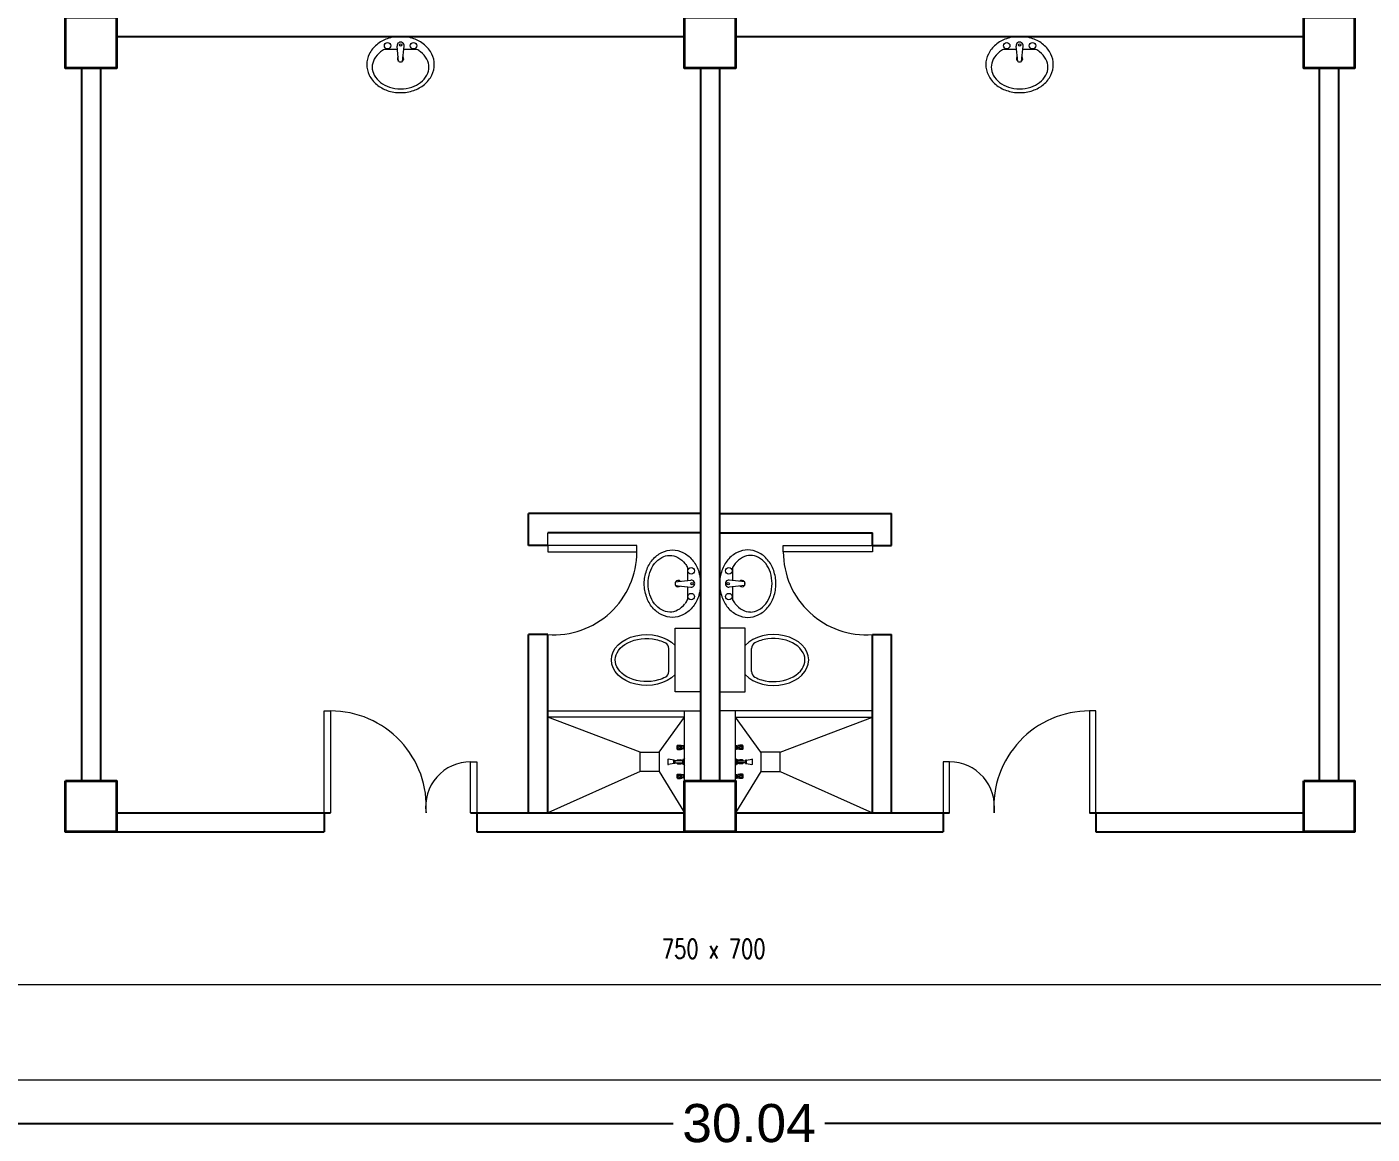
# Model space of a CAD drawing. Header units: millimetres. Extents: x 3 to 421, y 1 to 233.
# Drawn here: x 260.15 to 270.72, y 100.27 to 108.97 of the extents above; entities that cross this region are included whole.
import ezdxf

# ---------------------------------------------------------------- set-up
doc = ezdxf.new("R2010")
doc.units = ezdxf.units.MM
doc.header["$MEASUREMENT"] = 0
doc.layers.add('ahu line', color=150, linetype='Continuous', lineweight=20)
doc.layers.add('diffuser', color=7, linetype='Continuous')
doc.layers.add('ducting label', color=7, linetype='Continuous')
doc.styles.add('Arch-Dim', font='simplex.shx', dxfattribs={"width": 0.75})
doc.styles.get("Standard").update_dxf_attribs({"font": 'arial.ttf'})
doc.dimstyles.new('Copy of dimension', dxfattribs={"dimtxt": 0.3, "dimasz": 0.3, "dimexe": 0.18, "dimexo": 0.0625, "dimgap": 0.09, "dimtad": 0, "dimzin": 0, "dimdsep": 46, "dimtxsty": 'Standard', "dimblk": 'OBLIQUE', "dimcen": 0.09, "dimclrd": 256, "dimclre": 256, "dimclrt": 256, "dimadec": 0, "dimazin": 0, "dimtfac": 1, "dimtofl": 0, "dimtmove": 0, "dimatfit": 3, "dimldrblk": 'OBLIQUE', "dimfxl": 1, "dimtolj": 1, "dimtzin": 0, "dimarcsym": 0})

# ---------------------------------------------------------------- blocks, each defined once
blk = doc.blocks.new('_Oblique')
at = {"color": 0, "linetype": 'ByBlock', "lineweight": -2}
blk.add_line((-0.5, -0.5), (0.5, 0.5), dxfattribs=at)
blk = doc.blocks.new('*D41')
at = {"layer": 'Defpoints', "color": 0, "transparency": 16777216}
for p in [(280.841, 101.597), (250.804, 100.697), (280.841, 100.358)]:
    blk.add_point(p, dxfattribs=at)
at = {"layer": 'diffuser', "lineweight": -2, "transparency": 16777216}
for p, q in [((280.841, 101.534), (280.841, 100.178)), ((250.804, 100.634), (250.804, 100.178)), ((250.804, 100.358), (265.227, 100.358)), ((280.841, 100.358), (266.418, 100.358))]:
    blk.add_line(p, q, dxfattribs=at)
at = {"layer": 'diffuser', "lineweight": -2, "transparency": 16777216, "xscale": 0.3, "yscale": 0.3, "zscale": 0.3, "rotation": 180}
blk.add_blockref('_Oblique', (250.804, 100.358), dxfattribs=at)
at = {"layer": 'diffuser', "lineweight": -2, "transparency": 16777216, "xscale": 0.3, "yscale": 0.3, "zscale": 0.3}
blk.add_blockref('_Oblique', (280.841, 100.358), dxfattribs=at)
at = {"layer": 'diffuser', "transparency": 16777216, "insert": (265.822, 100.358), "char_height": 0.3, "attachment_point": 5}
blk.add_mtext('\\A1;30.04', dxfattribs=at)

msp = doc.modelspace()

# ---------------------------------------------------------------- linework, layer by layer
at = {"color": 8, "lineweight": 25}
for p, q in [((260.854, 108.899), (265.316, 108.899)), ((265.716, 108.899), (270.179, 108.899)), ((260.579, 108.649), (260.579, 103.049)), ((260.729, 108.649), (260.729, 103.049)), ((265.441, 108.649), (265.441, 103.049)), ((265.591, 108.649), (265.591, 103.049)), ((270.304, 103.049), (270.304, 108.649)), ((270.454, 103.049), (270.454, 108.649)), ((265.441, 105.184), (265.441, 103.234)), ((260.854, 102.799), (262.535, 102.799)), ((262.485, 102.799), (262.485, 102.649)), ((263.635, 102.799), (265.316, 102.799)), ((263.685, 102.799), (263.685, 102.649)), ((265.716, 102.799), (267.397, 102.799)), ((267.347, 102.799), (267.347, 102.649)), ((268.497, 102.799), (270.179, 102.799)), ((268.547, 102.799), (268.547, 102.649)), ((260.854, 102.649), (262.485, 102.649)), ((263.685, 102.649), (267.347, 102.649)), ((268.547, 102.649), (270.179, 102.649))]:
    msp.add_line(p, q, dxfattribs=at)
at = {"color": 8, "lineweight": 9}
for p, q in [((263.07, 108.701), (263.057, 108.823)), ((263.099, 108.701), (263.113, 108.823)), ((267.933, 108.701), (267.92, 108.823)), ((267.962, 108.701), (267.975, 108.823)), ((265.243, 104.613), (265.365, 104.627)), ((265.789, 104.613), (265.667, 104.627)), ((265.243, 104.584), (265.365, 104.571)), ((265.339, 104.574), (265.339, 104.472)), ((265.789, 104.584), (265.667, 104.571)), ((265.693, 104.574), (265.693, 104.472)), ((265.241, 104.249), (265.441, 104.249)), ((265.241, 103.749), (265.241, 104.249)), ((265.441, 104.249), (265.441, 103.749)), ((265.791, 104.249), (265.591, 104.249)), ((265.591, 104.249), (265.591, 103.749)), ((265.791, 103.749), (265.791, 104.249)), ((265.191, 103.908), (265.191, 104.089)), ((265.841, 103.908), (265.841, 104.089)), ((265.441, 103.749), (265.241, 103.749)), ((265.591, 103.749), (265.791, 103.749)), ((265.316, 102.799), (265.316, 103.599)), ((265.716, 102.799), (265.716, 103.599)), ((265.257, 103.325), (265.259, 103.325)), ((265.257, 103.299), (265.257, 103.325)), ((265.257, 103.299), (265.259, 103.299)), ((265.259, 103.325), (265.261, 103.329)), ((265.259, 103.299), (265.259, 103.325)), ((265.259, 103.299), (265.261, 103.296)), ((265.261, 103.329), (265.283, 103.329)), ((265.261, 103.296), (265.261, 103.329)), ((265.261, 103.296), (265.283, 103.296)), ((265.27, 103.325), (265.282, 103.325)), ((265.27, 103.318), (265.282, 103.318)), ((265.27, 103.306), (265.282, 103.306)), ((265.27, 103.299), (265.282, 103.299)), ((265.283, 103.329), (265.287, 103.327)), ((265.283, 103.326), (265.283, 103.318)), ((265.283, 103.299), (265.283, 103.306)), ((265.283, 103.296), (265.287, 103.298)), ((265.289, 103.326), (265.295, 103.326)), ((265.289, 103.298), (265.295, 103.298)), ((265.295, 103.298), (265.295, 103.326)), ((265.295, 103.326), (265.297, 103.326)), ((265.295, 103.298), (265.297, 103.299)), ((265.297, 103.299), (265.297, 103.326)), ((265.309, 103.324), (265.297, 103.324)), ((265.309, 103.301), (265.297, 103.301)), ((265.315, 103.329), (265.309, 103.326)), ((265.309, 103.299), (265.309, 103.326)), ((265.315, 103.295), (265.309, 103.299)), ((265.315, 103.329), (265.316, 103.329)), ((265.315, 103.295), (265.315, 103.329)), ((265.315, 103.295), (265.316, 103.295)), ((265.316, 103.295), (265.316, 103.329)), ((265.717, 103.329), (265.716, 103.329)), ((265.716, 103.295), (265.716, 103.329)), ((265.717, 103.295), (265.716, 103.295)), ((265.717, 103.329), (265.724, 103.326)), ((265.717, 103.295), (265.717, 103.329)), ((265.717, 103.295), (265.724, 103.299)), ((265.724, 103.299), (265.724, 103.326)), ((265.724, 103.324), (265.735, 103.324)), ((265.724, 103.301), (265.735, 103.301)), ((265.735, 103.299), (265.735, 103.326)), ((265.738, 103.326), (265.735, 103.326)), ((265.738, 103.298), (265.735, 103.299)), ((265.744, 103.326), (265.738, 103.326)), ((265.738, 103.298), (265.738, 103.326)), ((265.744, 103.298), (265.738, 103.298)), ((265.749, 103.329), (265.745, 103.327)), ((265.749, 103.296), (265.745, 103.298)), ((265.771, 103.329), (265.749, 103.329)), ((265.749, 103.326), (265.749, 103.318)), ((265.749, 103.299), (265.749, 103.306)), ((265.771, 103.296), (265.749, 103.296)), ((265.763, 103.325), (265.751, 103.325)), ((265.763, 103.318), (265.751, 103.318)), ((265.763, 103.306), (265.751, 103.306)), ((265.763, 103.299), (265.751, 103.299)), ((265.773, 103.325), (265.771, 103.329)), ((265.771, 103.296), (265.771, 103.329)), ((265.773, 103.299), (265.771, 103.296)), ((265.775, 103.325), (265.773, 103.325)), ((265.773, 103.299), (265.773, 103.325)), ((265.775, 103.299), (265.773, 103.299)), ((265.775, 103.299), (265.775, 103.325)), ((265.184, 103.218), (265.184, 103.179)), ((265.231, 103.211), (265.189, 103.22)), ((265.231, 103.186), (265.189, 103.178)), ((265.231, 103.186), (265.231, 103.211)), ((265.231, 103.211), (265.238, 103.211)), ((265.231, 103.186), (265.231, 103.211)), ((265.238, 103.186), (265.231, 103.186)), ((265.238, 103.211), (265.238, 103.186)), ((265.301, 103.206), (265.238, 103.206)), ((265.238, 103.191), (265.301, 103.191)), ((265.257, 103.206), (265.257, 103.212)), ((265.257, 103.212), (265.259, 103.212)), ((265.257, 103.186), (265.257, 103.191)), ((265.257, 103.186), (265.259, 103.186)), ((265.259, 103.212), (265.261, 103.215)), ((265.259, 103.206), (265.259, 103.212)), ((265.259, 103.186), (265.259, 103.191)), ((265.259, 103.186), (265.261, 103.182)), ((265.261, 103.206), (265.261, 103.215)), ((265.261, 103.215), (265.283, 103.215)), ((265.261, 103.182), (265.261, 103.191)), ((265.261, 103.182), (265.283, 103.182)), ((265.27, 103.212), (265.282, 103.212)), ((265.27, 103.186), (265.282, 103.186)), ((265.283, 103.215), (265.287, 103.213)), ((265.283, 103.212), (265.283, 103.206)), ((265.283, 103.186), (265.283, 103.191)), ((265.283, 103.182), (265.287, 103.184)), ((265.289, 103.213), (265.295, 103.213)), ((265.289, 103.185), (265.295, 103.185)), ((265.295, 103.206), (265.295, 103.213)), ((265.295, 103.213), (265.297, 103.212)), ((265.295, 103.185), (265.295, 103.191)), ((265.295, 103.185), (265.297, 103.185)), ((265.297, 103.206), (265.297, 103.212)), ((265.301, 103.21), (265.297, 103.21)), ((265.297, 103.185), (265.297, 103.191)), ((265.301, 103.187), (265.297, 103.187)), ((265.301, 103.216), (265.301, 103.181)), ((265.31, 103.216), (265.301, 103.216)), ((265.301, 103.191), (265.301, 103.206)), ((265.301, 103.181), (265.31, 103.181)), ((265.316, 103.228), (265.31, 103.216)), ((265.31, 103.216), (265.31, 103.181)), ((265.31, 103.181), (265.31, 103.216)), ((265.31, 103.181), (265.316, 103.17)), ((265.316, 103.17), (265.316, 103.228)), ((265.716, 103.228), (265.722, 103.216)), ((265.716, 103.17), (265.716, 103.228)), ((265.722, 103.181), (265.716, 103.17)), ((265.722, 103.216), (265.722, 103.181)), ((265.722, 103.181), (265.722, 103.216)), ((265.722, 103.216), (265.732, 103.216)), ((265.732, 103.181), (265.722, 103.181)), ((265.732, 103.216), (265.732, 103.181)), ((265.732, 103.21), (265.735, 103.21)), ((265.732, 103.206), (265.794, 103.206)), ((265.732, 103.191), (265.732, 103.206)), ((265.794, 103.191), (265.732, 103.191)), ((265.732, 103.187), (265.735, 103.187)), ((265.735, 103.185), (265.735, 103.191)), ((265.738, 103.185), (265.735, 103.185)), ((265.738, 103.213), (265.735, 103.212)), ((265.735, 103.206), (265.735, 103.212)), ((265.738, 103.206), (265.738, 103.213)), ((265.744, 103.213), (265.738, 103.213)), ((265.738, 103.185), (265.738, 103.191)), ((265.744, 103.185), (265.738, 103.185)), ((265.749, 103.215), (265.745, 103.213)), ((265.749, 103.182), (265.745, 103.184)), ((265.771, 103.215), (265.749, 103.215)), ((265.749, 103.212), (265.749, 103.206)), ((265.749, 103.186), (265.749, 103.191)), ((265.771, 103.182), (265.749, 103.182)), ((265.763, 103.212), (265.751, 103.212)), ((265.763, 103.186), (265.751, 103.186)), ((265.771, 103.206), (265.771, 103.215)), ((265.773, 103.212), (265.771, 103.215)), ((265.771, 103.182), (265.771, 103.191)), ((265.773, 103.186), (265.771, 103.182)), ((265.773, 103.206), (265.773, 103.212)), ((265.775, 103.212), (265.773, 103.212)), ((265.773, 103.186), (265.773, 103.191)), ((265.775, 103.186), (265.773, 103.186)), ((265.775, 103.206), (265.775, 103.212)), ((265.775, 103.186), (265.775, 103.191)), ((265.802, 103.211), (265.794, 103.211)), ((265.794, 103.211), (265.794, 103.186)), ((265.794, 103.186), (265.802, 103.186)), ((265.802, 103.211), (265.843, 103.22)), ((265.802, 103.186), (265.802, 103.211)), ((265.802, 103.186), (265.802, 103.211)), ((265.802, 103.186), (265.843, 103.178)), ((265.848, 103.218), (265.848, 103.179)), ((265.257, 103.072), (265.257, 103.098)), ((265.257, 103.098), (265.259, 103.098)), ((265.257, 103.072), (265.259, 103.072)), ((265.259, 103.098), (265.261, 103.102)), ((265.259, 103.072), (265.259, 103.098)), ((265.259, 103.072), (265.261, 103.068)), ((265.261, 103.068), (265.261, 103.102)), ((265.261, 103.102), (265.283, 103.102)), ((265.261, 103.068), (265.283, 103.068)), ((265.27, 103.098), (265.282, 103.098)), ((265.27, 103.091), (265.282, 103.091)), ((265.27, 103.079), (265.282, 103.079)), ((265.27, 103.072), (265.282, 103.072)), ((265.283, 103.102), (265.287, 103.1)), ((265.283, 103.098), (265.283, 103.091)), ((265.283, 103.072), (265.283, 103.079)), ((265.283, 103.068), (265.287, 103.071)), ((265.289, 103.099), (265.295, 103.099)), ((265.289, 103.071), (265.295, 103.071)), ((265.295, 103.099), (265.297, 103.098)), ((265.295, 103.071), (265.295, 103.099)), ((265.295, 103.071), (265.297, 103.072)), ((265.297, 103.072), (265.297, 103.098)), ((265.309, 103.096), (265.297, 103.096)), ((265.309, 103.074), (265.297, 103.074)), ((265.315, 103.102), (265.309, 103.099)), ((265.309, 103.071), (265.309, 103.099)), ((265.315, 103.068), (265.309, 103.071)), ((265.315, 103.068), (265.315, 103.102)), ((265.315, 103.102), (265.316, 103.102)), ((265.315, 103.068), (265.316, 103.068)), ((265.316, 103.068), (265.316, 103.102)), ((265.716, 103.068), (265.716, 103.102)), ((265.717, 103.102), (265.716, 103.102)), ((265.717, 103.068), (265.716, 103.068)), ((265.717, 103.068), (265.717, 103.102)), ((265.717, 103.102), (265.724, 103.099)), ((265.717, 103.068), (265.724, 103.071)), ((265.724, 103.071), (265.724, 103.099)), ((265.724, 103.096), (265.735, 103.096)), ((265.724, 103.074), (265.735, 103.074)), ((265.738, 103.099), (265.735, 103.098)), ((265.735, 103.072), (265.735, 103.098)), ((265.738, 103.071), (265.735, 103.072)), ((265.738, 103.071), (265.738, 103.099)), ((265.744, 103.099), (265.738, 103.099)), ((265.744, 103.071), (265.738, 103.071)), ((265.749, 103.102), (265.745, 103.1)), ((265.749, 103.068), (265.745, 103.071)), ((265.771, 103.068), (265.749, 103.068)), ((265.771, 103.102), (265.749, 103.102)), ((265.749, 103.098), (265.749, 103.091)), ((265.749, 103.072), (265.749, 103.079)), ((265.763, 103.098), (265.751, 103.098)), ((265.763, 103.091), (265.751, 103.091)), ((265.763, 103.079), (265.751, 103.079)), ((265.763, 103.072), (265.751, 103.072)), ((265.771, 103.068), (265.771, 103.102)), ((265.773, 103.098), (265.771, 103.102)), ((265.773, 103.072), (265.771, 103.068)), ((265.773, 103.072), (265.773, 103.098)), ((265.775, 103.098), (265.773, 103.098)), ((265.775, 103.072), (265.773, 103.072)), ((265.775, 103.072), (265.775, 103.098))]:
    msp.add_line(p, q, dxfattribs=at)
at = {"color": 8, "lineweight": 25, "ltscale": 0.3}
for p, q in [((264.091, 104.899), (264.091, 105.149)), ((265.441, 105.149), (264.091, 105.149)), ((265.591, 105.149), (266.941, 105.149)), ((266.941, 104.899), (266.941, 105.149)), ((265.441, 104.999), (264.241, 104.999)), ((265.591, 104.999), (266.791, 104.999)), ((266.791, 104.899), (266.791, 104.999)), ((264.241, 104.899), (264.091, 104.899)), ((266.791, 104.899), (266.941, 104.899)), ((264.091, 102.799), (264.091, 104.199)), ((264.241, 104.199), (264.091, 104.199)), ((264.241, 102.799), (264.241, 104.199)), ((266.791, 102.799), (266.791, 104.199)), ((266.791, 104.199), (266.941, 104.199)), ((266.941, 102.799), (266.941, 104.199))]:
    msp.add_line(p, q, dxfattribs=at)
at = {"color": 8, "lineweight": 13, "ltscale": 0.3}
msp.add_line((264.241, 104.899), (264.241, 104.999), dxfattribs=at)
at = {"color": 8, "lineweight": 9, "ltscale": 0.3}
for p, q in [((264.966, 103.274), (264.241, 103.549)), ((265.116, 103.274), (265.316, 103.549)), ((265.916, 103.274), (265.716, 103.549)), ((266.066, 103.274), (266.791, 103.549)), ((264.966, 103.124), (264.241, 102.799)), ((265.116, 103.124), (265.316, 102.799)), ((265.916, 103.124), (265.716, 102.799)), ((266.066, 103.124), (266.791, 102.799))]:
    msp.add_line(p, q, dxfattribs=at)
at = {"color": 8, "lineweight": 35}
for points in [[(260.454, 109.049), (260.854, 109.049), (260.854, 108.649), (260.454, 108.649)], [(265.316, 109.049), (265.716, 109.049), (265.716, 108.649), (265.316, 108.649)], [(270.179, 109.049), (270.579, 109.049), (270.579, 108.649), (270.179, 108.649)], [(260.454, 103.049), (260.854, 103.049), (260.854, 102.649), (260.454, 102.649)], [(265.316, 103.049), (265.716, 103.049), (265.716, 102.649), (265.316, 102.649)], [(270.179, 103.049), (270.579, 103.049), (270.579, 102.649), (270.179, 102.649)]]:
    msp.add_lwpolyline(points, close=True, dxfattribs=at)
at = {"color": 8, "lineweight": 9}
for points in [[(262.82, 108.678, 0.11576), (262.839, 108.595, 0.104047), (262.898, 108.521, 0.090875), (262.981, 108.474, 0.083344), (263.085, 108.457, 0.083344), (263.188, 108.474, 0.090875), (263.272, 108.521, 0.104047), (263.331, 108.595, 0.11576), (263.35, 108.678, 0.11576), (263.331, 108.76, 0.104047), (263.272, 108.834, 0.090875), (263.188, 108.881, 0.083344), (263.085, 108.899, 0.083344), (262.981, 108.881, 0.090875), (262.898, 108.834, 0.104047), (262.839, 108.76, 0.11576)], [(267.682, 108.678, 0.11576), (267.702, 108.595, 0.104047), (267.76, 108.521, 0.090875), (267.844, 108.474, 0.083344), (267.947, 108.457, 0.083344), (268.051, 108.474, 0.090875), (268.135, 108.521, 0.104047), (268.193, 108.595, 0.11576), (268.212, 108.678, 0.11576), (268.193, 108.76, 0.104047), (268.135, 108.834, 0.090875), (268.051, 108.881, 0.083344), (267.947, 108.899, 0.083344), (267.844, 108.881, 0.090875), (267.76, 108.834, 0.104047), (267.702, 108.76, 0.11576)], [(265.22, 104.334, -0.11576), (265.138, 104.353, -0.104047), (265.064, 104.411, -0.090875), (265.017, 104.495, -0.083344), (264.999, 104.599, -0.083344), (265.017, 104.702, -0.090875), (265.064, 104.786, -0.104047), (265.138, 104.844, -0.11576), (265.22, 104.864, -0.11576), (265.303, 104.844, -0.104047), (265.376, 104.786, -0.090875), (265.424, 104.702, -0.083344), (265.441, 104.599, -0.083344), (265.424, 104.495, -0.090875), (265.376, 104.411, -0.104047), (265.303, 104.353, -0.11576)], [(265.812, 104.334, 0.11576), (265.895, 104.353, 0.104047), (265.968, 104.411, 0.090875), (266.016, 104.495, 0.083344), (266.033, 104.599, 0.083344), (266.016, 104.702, 0.090875), (265.968, 104.786, 0.104047), (265.895, 104.844, 0.11576), (265.812, 104.864, 0.11576), (265.73, 104.844, 0.104047), (265.656, 104.786, 0.090875), (265.609, 104.702, 0.083344), (265.591, 104.599, 0.083344), (265.609, 104.495, 0.090875), (265.656, 104.411, 0.104047), (265.73, 104.353, 0.11576)]]:
    msp.add_lwpolyline(points, format="xyb", close=True, dxfattribs=at)
for points in [[(262.862, 108.657, 0.124838), (262.878, 108.594, 0.105788), (262.928, 108.537, 0.086697), (262.997, 108.5, 0.076776), (263.085, 108.487, 0.076776), (263.173, 108.5, 0.086697), (263.242, 108.537, 0.105788), (263.292, 108.594, 0.124838), (263.307, 108.657, 0.124838), (263.292, 108.719, 0.105788), (263.242, 108.777, 0.040067), (263.212, 108.797), (263.109, 108.797, 0.040067)], [(263.061, 108.797), (262.958, 108.797, 0.040067), (262.928, 108.777, 0.105788), (262.878, 108.719, 0.124838), (262.862, 108.657, 0.124838)], [(267.725, 108.657, 0.124838), (267.741, 108.594, 0.105788), (267.79, 108.537, 0.086697), (267.86, 108.5, 0.076776), (267.947, 108.487, 0.076776), (268.035, 108.5, 0.086697), (268.105, 108.537, 0.105788), (268.154, 108.594, 0.124838), (268.17, 108.657, 0.124838), (268.154, 108.719, 0.105788), (268.105, 108.777, 0.040067), (268.074, 108.797), (267.972, 108.797, 0.040067)], [(267.923, 108.797), (267.821, 108.797, 0.040067), (267.79, 108.777, 0.105788), (267.741, 108.719, 0.124838), (267.725, 108.657, 0.124838)], [(265.199, 104.376, -0.124838), (265.137, 104.392, -0.105788), (265.079, 104.441, -0.086697), (265.043, 104.511, -0.076776), (265.029, 104.599, -0.076776), (265.043, 104.686, -0.086697), (265.079, 104.756, -0.105788), (265.137, 104.805, -0.124838), (265.199, 104.821, -0.124838), (265.262, 104.805, -0.105788), (265.319, 104.756, -0.040067), (265.339, 104.725), (265.339, 104.623, -0.040067)], [(265.833, 104.376, 0.124838), (265.896, 104.392, 0.105788), (265.953, 104.441, 0.086697), (265.99, 104.511, 0.076776), (266.003, 104.599, 0.076776), (265.99, 104.686, 0.086697), (265.953, 104.756, 0.105788), (265.896, 104.805, 0.124838), (265.833, 104.821, 0.124838), (265.771, 104.805, 0.105788), (265.713, 104.756, 0.040067), (265.693, 104.725), (265.693, 104.623, 0.040067)]]:
    msp.add_lwpolyline(points, format="xyb", dxfattribs=at)
at = {"color": 8, "lineweight": 13, "ltscale": 0.03}
for points in [[(264.241, 104.899), (264.241, 104.849), (264.941, 104.849), (264.941, 104.899)], [(266.791, 104.899), (266.791, 104.849), (266.091, 104.849), (266.091, 104.899)], [(262.535, 102.799), (262.485, 102.799), (262.485, 103.599), (262.535, 103.599)], [(268.497, 102.799), (268.547, 102.799), (268.547, 103.599), (268.497, 103.599)], [(263.685, 102.799), (263.635, 102.799), (263.635, 103.199), (263.685, 103.199)], [(267.347, 102.799), (267.397, 102.799), (267.397, 103.199), (267.347, 103.199)]]:
    msp.add_lwpolyline(points, close=True, dxfattribs=at)
at = {"color": 8, "lineweight": 9, "ltscale": 0.3}
for points in [[(265.316, 103.549), (264.241, 103.549), (264.241, 103.599), (265.441, 103.599), (265.441, 103.599)], [(265.716, 103.549), (266.791, 103.549), (266.791, 103.599), (265.591, 103.599), (265.591, 103.599)]]:
    msp.add_lwpolyline(points, dxfattribs=at)
at = {"color": 8, "lineweight": 9, "ltscale": 0.03}
for points in [[(265.116, 103.274), (265.116, 103.124), (264.966, 103.124), (264.966, 103.274)], [(265.916, 103.274), (265.916, 103.124), (266.066, 103.124), (266.066, 103.274)]]:
    msp.add_lwpolyline(points, close=True, dxfattribs=at)
at = {"color": 8, "lineweight": 9}
for centre, radius in [((262.983, 108.826), 0.0255), ((263.085, 108.832), 0.0095), ((263.187, 108.826), 0.0255), ((267.846, 108.826), 0.0255), ((267.947, 108.832), 0.0095), ((268.049, 108.826), 0.0255), ((265.368, 104.7), 0.0255), ((265.664, 104.7), 0.0255), ((265.375, 104.599), 0.0095), ((265.658, 104.599), 0.0095), ((265.368, 104.497), 0.0255), ((265.664, 104.497), 0.0255)]:
    msp.add_circle(centre, radius, dxfattribs=at)
for centre, radius, start, end in [((263.085, 108.826), 0.028, 353.7545, 186.2455), ((267.947, 108.826), 0.028, 353.7545, 186.2455), ((263.085, 108.724), 0.025, 138.7978, 233.6932), ((263.085, 108.724), 0.025, 306.3068, 41.2022), ((267.947, 108.724), 0.025, 138.7978, 233.6932), ((267.947, 108.724), 0.025, 306.3068, 41.2022), ((263.085, 108.795), 0.0948, 261.2026, 278.7974), ((263.085, 108.724), 0.025, 251.3793, 288.6207), ((267.947, 108.795), 0.0948, 261.2026, 278.7974), ((267.947, 108.724), 0.025, 251.3793, 288.6207), ((265.266, 104.599), 0.025, 161.3793, 198.6207), ((265.337, 104.599), 0.0948, 171.2026, 188.7974), ((265.266, 104.599), 0.025, 48.7978, 143.6932), ((265.368, 104.599), 0.028, 263.7545, 96.2455), ((265.664, 104.599), 0.028, 83.7545, 276.2455), ((265.766, 104.599), 0.025, 36.3068, 131.2022), ((265.695, 104.599), 0.0948, 351.2026, 8.7974), ((265.766, 104.599), 0.025, 341.3793, 18.6207), ((265.266, 104.599), 0.025, 216.3068, 311.2022), ((265.766, 104.599), 0.025, 228.7978, 323.6932), ((265.175, 104.551), 0.181, 298.4636, 322.6185), ((265.138, 104.58), 0.228, 322.6185, 331.7963), ((265.894, 104.58), 0.228, 208.2037, 217.3815), ((265.857, 104.551), 0.181, 217.3815, 241.5364), ((265.199, 104.508), 0.131, 270, 298.4636), ((265.833, 104.508), 0.131, 241.5364, 270), ((265.141, 104.089), 0.05, 0, 61.9916), ((265.891, 104.089), 0.05, 118.0084, 180), ((265.141, 103.908), 0.05, 298.1501, 0), ((265.891, 103.908), 0.05, 180, 241.8499)]:
    msp.add_arc(centre, radius, start, end, dxfattribs=at)
at = {"color": 8, "lineweight": 13, "ltscale": 0.03}
for centre, radius, start, end in [((264.289, 104.849), 0.652, 265.7578, 0), ((266.743, 104.849), 0.652, 180, 274.2422), ((262.535, 102.847), 0.752, 356.3048, 90), ((268.497, 102.847), 0.752, 90, 183.6952), ((263.635, 102.846), 0.353, 90, 187.6281), ((267.397, 102.846), 0.353, 352.3719, 90)]:
    msp.add_arc(centre, radius, start, end, dxfattribs=at)
at = {"color": 8, "lineweight": 9, "extrusion": (0, 0, -1)}
msp.add_ellipse((265.016, 103.999), major_axis=(0.275, 0), ratio=0.727273, start_param=0.612555, end_param=5.670631, dxfattribs=at)
at = {"color": 8, "lineweight": 9}
for centre, major_axis, ratio, start_param, end_param in [((266.016, 103.999), (-0.275, 0), 0.727273, 0.612555, 5.670631), ((265.744, 103.33), (-0.00268, 0.00268), 1, 2.356082, 2.850023), ((265.748, 103.312), (-0.00268, 0.00268), 1, 0.203142, 1.36743), ((265.744, 103.295), (-0.00268, 0.00268), 1, -1.279452, -0.785511), ((265.756, 103.308), (-0.00887, 0.00887), 1, -0.157871, 0.203142), ((265.756, 103.317), (0.00887, 0.00887), 1, 2.938226, 3.299239), ((265.757, 103.341), (-0.0118, 0.0118), 1, 1.703115, 1.83534), ((265.757, 103.284), (-0.0118, 0.0118), 1, -0.264769, -0.132543), ((265.751, 103.329), (-0.00268, 0.00268), 1, 1.728443, 2.356082), ((265.751, 103.315), (0.00268, 0.00268), 1, 0.785286, 1.412925), ((265.751, 103.31), (0.00268, 0.00268), 1, 3.299239, 3.926878), ((265.751, 103.296), (0.00268, 0.00268), 1, 0.785286, 1.412925), ((265.762, 103.338), (-0.00896, 0.00896), 1, 2.418785, 3.129871), ((265.762, 103.308), (0.00738, 0.00738), 1, 6.21008, 6.994878), ((265.762, 103.317), (0.00738, 0.00738), 1, 4.000472, 4.78527), ((265.762, 103.287), (-0.00896, 0.00896), 1, -1.559299, -0.848214), ((265.767, 103.312), (-0.00268, 0.00268), 1, 3.214474, 4.639283), ((265.188, 103.181), (-0.00268, -0.00268), 1, 6.066732, 7.436794), ((265.744, 103.217), (0.00268, 0.00268), 1, 3.926878, 4.42082), ((265.744, 103.181), (-0.00268, 0.00268), 1, -1.279452, -0.785511), ((265.757, 103.227), (0.0118, 0.0118), 1, 3.273911, 3.406137), ((265.757, 103.17), (0.0118, 0.0118), 1, 1.306028, 1.438253), ((265.751, 103.216), (0.00268, 0.00268), 1, 3.299239, 3.926878), ((265.751, 103.182), (-0.00268, 0.00268), 1, -0.785511, -0.157871), ((265.762, 103.224), (-0.00896, 0.00896), 1, 2.418785, 3.129871), ((265.762, 103.173), (0.00896, 0.00896), 1, 0.011497, 0.722582), ((265.845, 103.216), (0.00268, 0.00268), 1, 6.066508, 7.43657), ((265.744, 103.103), (0.00268, 0.00268), 1, 3.926878, 4.42082), ((265.748, 103.085), (-0.00268, 0.00268), 1, 0.203142, 1.36743), ((265.744, 103.067), (0.00268, 0.00268), 1, 0.291344, 0.785286), ((265.756, 103.08), (0.00887, 0.00887), 1, 1.412925, 1.773938), ((265.756, 103.09), (-0.00887, 0.00887), 1, 1.36743, 1.728443), ((265.757, 103.113), (-0.0118, 0.0118), 1, 1.703115, 1.83534), ((265.757, 103.057), (-0.0118, 0.0118), 1, -0.264769, -0.132543), ((265.751, 103.102), (0.00268, 0.00268), 1, 3.299239, 3.926878), ((265.751, 103.087), (0.00268, 0.00268), 1, 0.785286, 1.412925), ((265.751, 103.083), (0.00268, 0.00268), 1, 3.299239, 3.926878), ((265.751, 103.068), (-0.00268, 0.00268), 1, -0.785511, -0.157871), ((265.762, 103.111), (0.00896, 0.00896), 1, 3.989582, 4.700667), ((265.762, 103.081), (-0.00738, 0.00738), 1, 4.639283, 5.424081), ((265.762, 103.089), (0.00738, 0.00738), 1, 4.000472, 4.78527), ((265.762, 103.059), (-0.00896, 0.00896), 1, -1.559299, -0.848214), ((265.767, 103.085), (0.00268, 0.00268), 1, 4.78527, 6.21008)]:
    msp.add_ellipse(centre, major_axis=major_axis, ratio=ratio, start_param=start_param, end_param=end_param, dxfattribs=at)
at = {"color": 8, "lineweight": 9, "extrusion": (-2.88216e-41, 4.99074e-41, -1)}
for centre, major_axis, start_param, end_param in [((265.265, 103.312), (0.00268, -0.00268), 1.643677, 3.068487), ((265.27, 103.338), (-0.00896, -0.00896), -0.722807, -0.011722), ((265.27, 103.308), (-0.00738, -0.00738), 1.497691, 2.282489), ((265.27, 103.317), (0.00738, -0.00738), 0.858879, 1.643677), ((265.27, 103.287), (0.00896, -0.00896), 3.15309, 3.864175), ((265.282, 103.329), (-0.00268, -0.00268), -1.41315, -0.785511), ((265.282, 103.315), (0.00268, -0.00268), 3.926878, 4.554518), ((265.282, 103.31), (0.00268, -0.00268), 0.157647, 0.785286), ((265.282, 103.296), (-0.00268, -0.00268), 2.356082, 2.983721), ((265.276, 103.341), (0.0118, -0.0118), 0.132318, 0.264544), ((265.277, 103.308), (-0.00887, -0.00887), 2.983721, 3.344735), ((265.277, 103.317), (-0.00887, -0.00887), 4.509022, 4.870036), ((265.276, 103.284), (0.0118, -0.0118), 4.44762, 4.579846), ((265.289, 103.33), (-0.00268, -0.00268), -0.785511, -0.291569), ((265.284, 103.312), (0.00268, -0.00268), 4.915531, 6.079819), ((265.289, 103.295), (-0.00268, -0.00268), 1.862141, 2.356082), ((265.188, 103.216), (-0.00268, -0.00268), 1.354119, 2.724181), ((265.27, 103.224), (0.00896, -0.00896), 0.847989, 1.559075), ((265.27, 103.173), (0.00896, -0.00896), 3.15309, 3.864175), ((265.282, 103.216), (0.00268, -0.00268), 0.157647, 0.785286), ((265.282, 103.182), (0.00268, -0.00268), 3.926878, 4.554518), ((265.276, 103.227), (-0.0118, -0.0118), -1.438478, -1.306252), ((265.276, 103.17), (-0.0118, -0.0118), 2.876824, 3.009049), ((265.289, 103.217), (0.00268, -0.00268), 0.785286, 1.279227), ((265.289, 103.181), (0.00268, -0.00268), 3.432937, 3.926878), ((265.265, 103.085), (0.00268, -0.00268), 1.643677, 3.068487), ((265.27, 103.111), (-0.00896, -0.00896), -0.722807, -0.011722), ((265.27, 103.081), (-0.00738, -0.00738), 1.497691, 2.282489), ((265.27, 103.089), (0.00738, -0.00738), 0.858879, 1.643677), ((265.27, 103.059), (0.00896, -0.00896), 3.15309, 3.864175), ((265.282, 103.102), (-0.00268, -0.00268), -1.41315, -0.785511), ((265.282, 103.087), (0.00268, -0.00268), 3.926878, 4.554518), ((265.282, 103.083), (0.00268, -0.00268), 0.157647, 0.785286), ((265.282, 103.068), (-0.00268, -0.00268), 2.356082, 2.983721), ((265.276, 103.113), (0.0118, -0.0118), 0.132318, 0.264544), ((265.277, 103.08), (-0.00887, -0.00887), 2.983721, 3.344735), ((265.277, 103.09), (-0.00887, -0.00887), 4.509022, 4.870036), ((265.276, 103.057), (-0.0118, -0.0118), 2.876824, 3.009049), ((265.289, 103.103), (-0.00268, -0.00268), -0.785511, -0.291569), ((265.284, 103.085), (0.00268, -0.00268), 4.915531, 6.079819), ((265.289, 103.067), (-0.00268, -0.00268), 1.862141, 2.356082)]:
    msp.add_ellipse(centre, major_axis=major_axis, ratio=1, start_param=start_param, end_param=end_param, dxfattribs=at)
at = {"color": 8, "lineweight": 9, "extrusion": (2.88216e-41, 4.99074e-41, -1)}
msp.add_ellipse((265.845, 103.181), major_axis=(-0.00268, 0.00268), ratio=1, start_param=2.92514, end_param=4.295202, dxfattribs=at)
at = {"color": 8, "lineweight": 9}
for points in [[(265.165, 103.864), (265.148, 103.855), (265.13, 103.848), (265.039, 103.821), (264.952, 103.826), (264.82, 103.884), (264.779, 103.934), (264.766, 104.032), (264.791, 104.084), (264.903, 104.158), (264.986, 104.176), (265.1, 104.16), (265.135, 104.149), (265.165, 104.133)], [(265.868, 103.864), (265.884, 103.855), (265.902, 103.848), (265.993, 103.821), (266.08, 103.826), (266.212, 103.884), (266.253, 103.934), (266.267, 104.032), (266.241, 104.084), (266.13, 104.158), (266.046, 104.176), (265.932, 104.16), (265.897, 104.149), (265.868, 104.133)]]:
    msp.add_open_spline(points, degree=3, knots=[0.937253, 0.937253, 0.937253, 0.937253, 1.185372, 1.185372, 2.113864, 2.113864, 3.042356, 3.042356, 3.970847, 3.970847, 4.899339, 4.899339, 5.346062, 5.346062, 5.346062, 5.346062], dxfattribs=at)
at = {"layer": 'ahu line', "linetype": 'Continuous'}
for p, q in [((281.541, 101.447), (251.004, 101.447)), ((281.541, 100.697), (250.804, 100.697))]:
    msp.add_line(p, q, dxfattribs=at)

# ---------------------------------------------------------------- texts
at = {"layer": 'ducting label', "color": 3, "linetype": 'Continuous', "insert": (265.137, 101.804), "char_height": 0.15, "attachment_point": 1, "style": 'Arch-Dim'}
msp.add_mtext_dynamic_manual_height_columns('\\A1;750 x 700', width=1.19515, gutter_width=1.011, heights=[0], dxfattribs=at)

# ---------------------------------------------------------------- dimensions: what is measured, and where the dimension line sits
at = {"layer": 'diffuser'}
dim = msp.add_linear_dim(base=(280.841, 100.358), p1=(250.804, 100.697), p2=(280.841, 101.597), dimstyle='Copy of dimension', dxfattribs=at)
dim.commit()
dim.dimension.update_dxf_attribs({"geometry": '*D41', "text_midpoint": (265.822, 100.358)})

doc.saveas('drawing.dxf')
